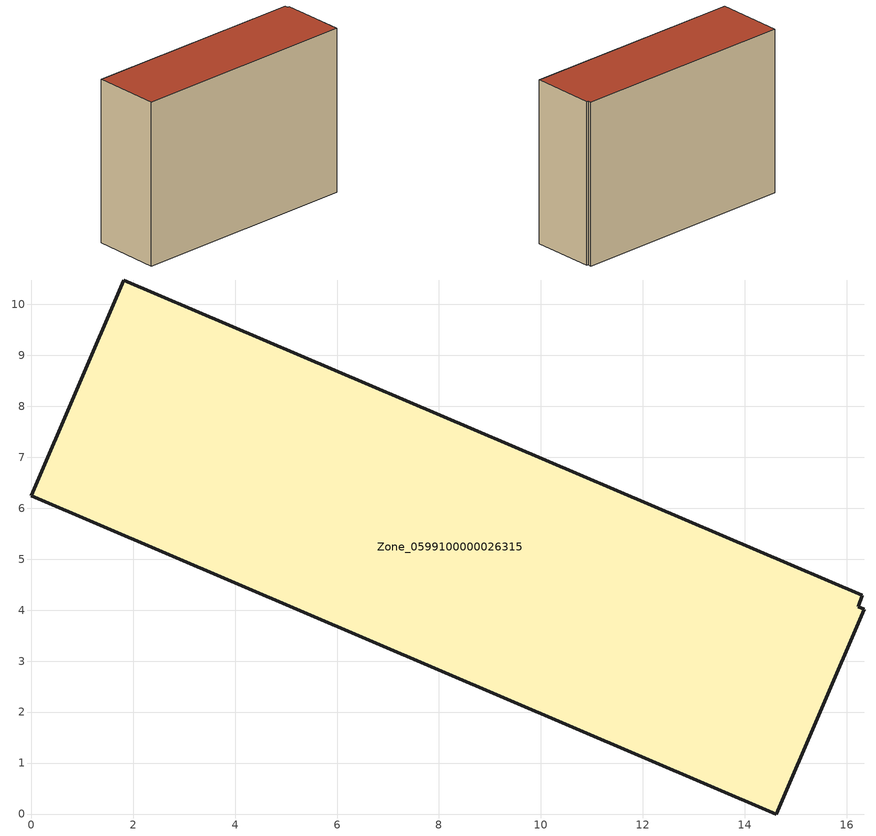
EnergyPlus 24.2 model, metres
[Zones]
Zone_0599100000026315
 floor ground (C_G): 0,6.24 1.81,10.48 16.31,4.29 16.22,4.07 16.34,4.02 14.62,0 z0
 wall outside (C_F): 1.81,10.48 0,6.24 14.62,0 16.34,4.02 16.22,4.07 16.31,4.29 1.81,10.48 z0:11.34
 roof outside (C_R): 16.34,4.02 16.22,4.07 16.31,4.29 1.81,10.48 0,6.24 14.62,0 z11.34
[BUILDING]
Pand.0599100000026315: North Axis=0; Terrain=City; Loads Convergence Tolerance Value=0.04; Temperature Convergence Tolerance Value=0.4; Solar Distribution=FullExterior; Maximum Number of Warmup Days=25; Minimum Number of Warmup Days=1
[Site:Location]
Rotterdam.The.Hague.AP_ZH_NLD Design_Conditions: Latitude=51.96; Longitude=4.45; Time Zone=1; Elevation=-4.5
[SITE:GROUNDTEMPERATURE:BUILDINGSURFACE]
18, 18, 18, 18, 18, 18, 18, 18, 18, 18, 18, 18
[MATERIAL] Thermal Absorptance=0.9; Solar Absorptance=0.7; Visible Absorptance=0.7
Name | Roughness | Thickness | Conductivity | Density | Specific Heat
G.TI.1946 | MediumSmooth | 0.15 | 1 | 540 | 1210
F.TI.1946 | Rough | 0.3 | 0.857143 | 1920 | 840
R.TI.1946 | MediumRough | 0.2 | 0.1 | 1500 | 1000
[CONSTRUCTION]
C_G: G.TI.1946
C_F: F.TI.1946
C_R: R.TI.1946
[ZONE]
Zone_0599100000026315: Type=1; Multiplier=1; Ceiling Height=Autocalculate; Volume=Autocalculate; Floor Area=autocalculate; Part of Total Floor Area=Yes
[ZONEINFILTRATION:DESIGNFLOWRATE]
Infil_Zone_0599100000026315: Zone or ZoneList or Space or SpaceList=Zone_0599100000026315; Schedule=AlwaysOn; Design Flow Rate Calculation Method=Flow/Area; Flow Rate per Floor Area=0.003; Constant Term Coefficient=1; Temperature Term Coefficient=0; Velocity Term Coefficient=0; Velocity Squared Term Coefficient=0
[HVACTEMPLATE:ZONE:IDEALLOADSAIRSYSTEM]
Zone_0599100000026315: Maximum Heating Supply Air Temperature=50; Minimum Cooling Supply Air Temperature=13; Maximum Heating Supply Air Humidity Ratio=0.0156; Minimum Cooling Supply Air Humidity Ratio=0.0077; Heating Limit=NoLimit; Cooling Limit=NoLimit; Dehumidification Control Type=ConstantSensibleHeatRatio; Cooling Sensible Heat Ratio=0.7; Dehumidification Setpoint=60; Humidification Control Type=None; Humidification Setpoint=30; Outdoor Air Method=None; Outdoor Air Flow Rate per Person=0.00944; Outdoor Air Flow Rate per Zone Floor Area=0; Outdoor Air Flow Rate per Zone=0; Demand Controlled Ventilation Type=None; Outdoor Air Economizer Type=NoEconomizer; Heat Recovery Type=None; Sensible Heat Recovery Effectiveness=0.7; Latent Heat Recovery Effectiveness=0.65
[ZONECONTROL:THERMOSTAT]
ThermostatControl_Zone_0599100000026315: Zone or ZoneList=Zone_0599100000026315; Control Type Schedule=DualSetpointControlType; Control 1=Thermostat_Zone_0599100000026315; Temperature Difference Between Cutout And Setpoint=0
[THERMOSTATSETPOINT:DUALSETPOINT]
Thermostat_Zone_0599100000026315: Heating Setpoint Temperature Schedule=HeatingSetpoint_Zone_0599100000026315; Cooling Setpoint Temperature Schedule=CoolingSetpoint_Zone_0599100000026315
[SCHEDULE:COMPACT]
HeatingSetpoint_Zone_0599100000026315: Through: 12/31, For: AllDays, Until: 24:00, 21
CoolingSetpoint_Zone_0599100000026315: Through: 12/31, For: AllDays, Until: 24:00, 24
DualSetpointControlType: Through: 12/31, For: AllDays, Until: 24:00, 4
AlwaysOn: Through: 12/31, For: AllDays, Until: 24:00, 1
